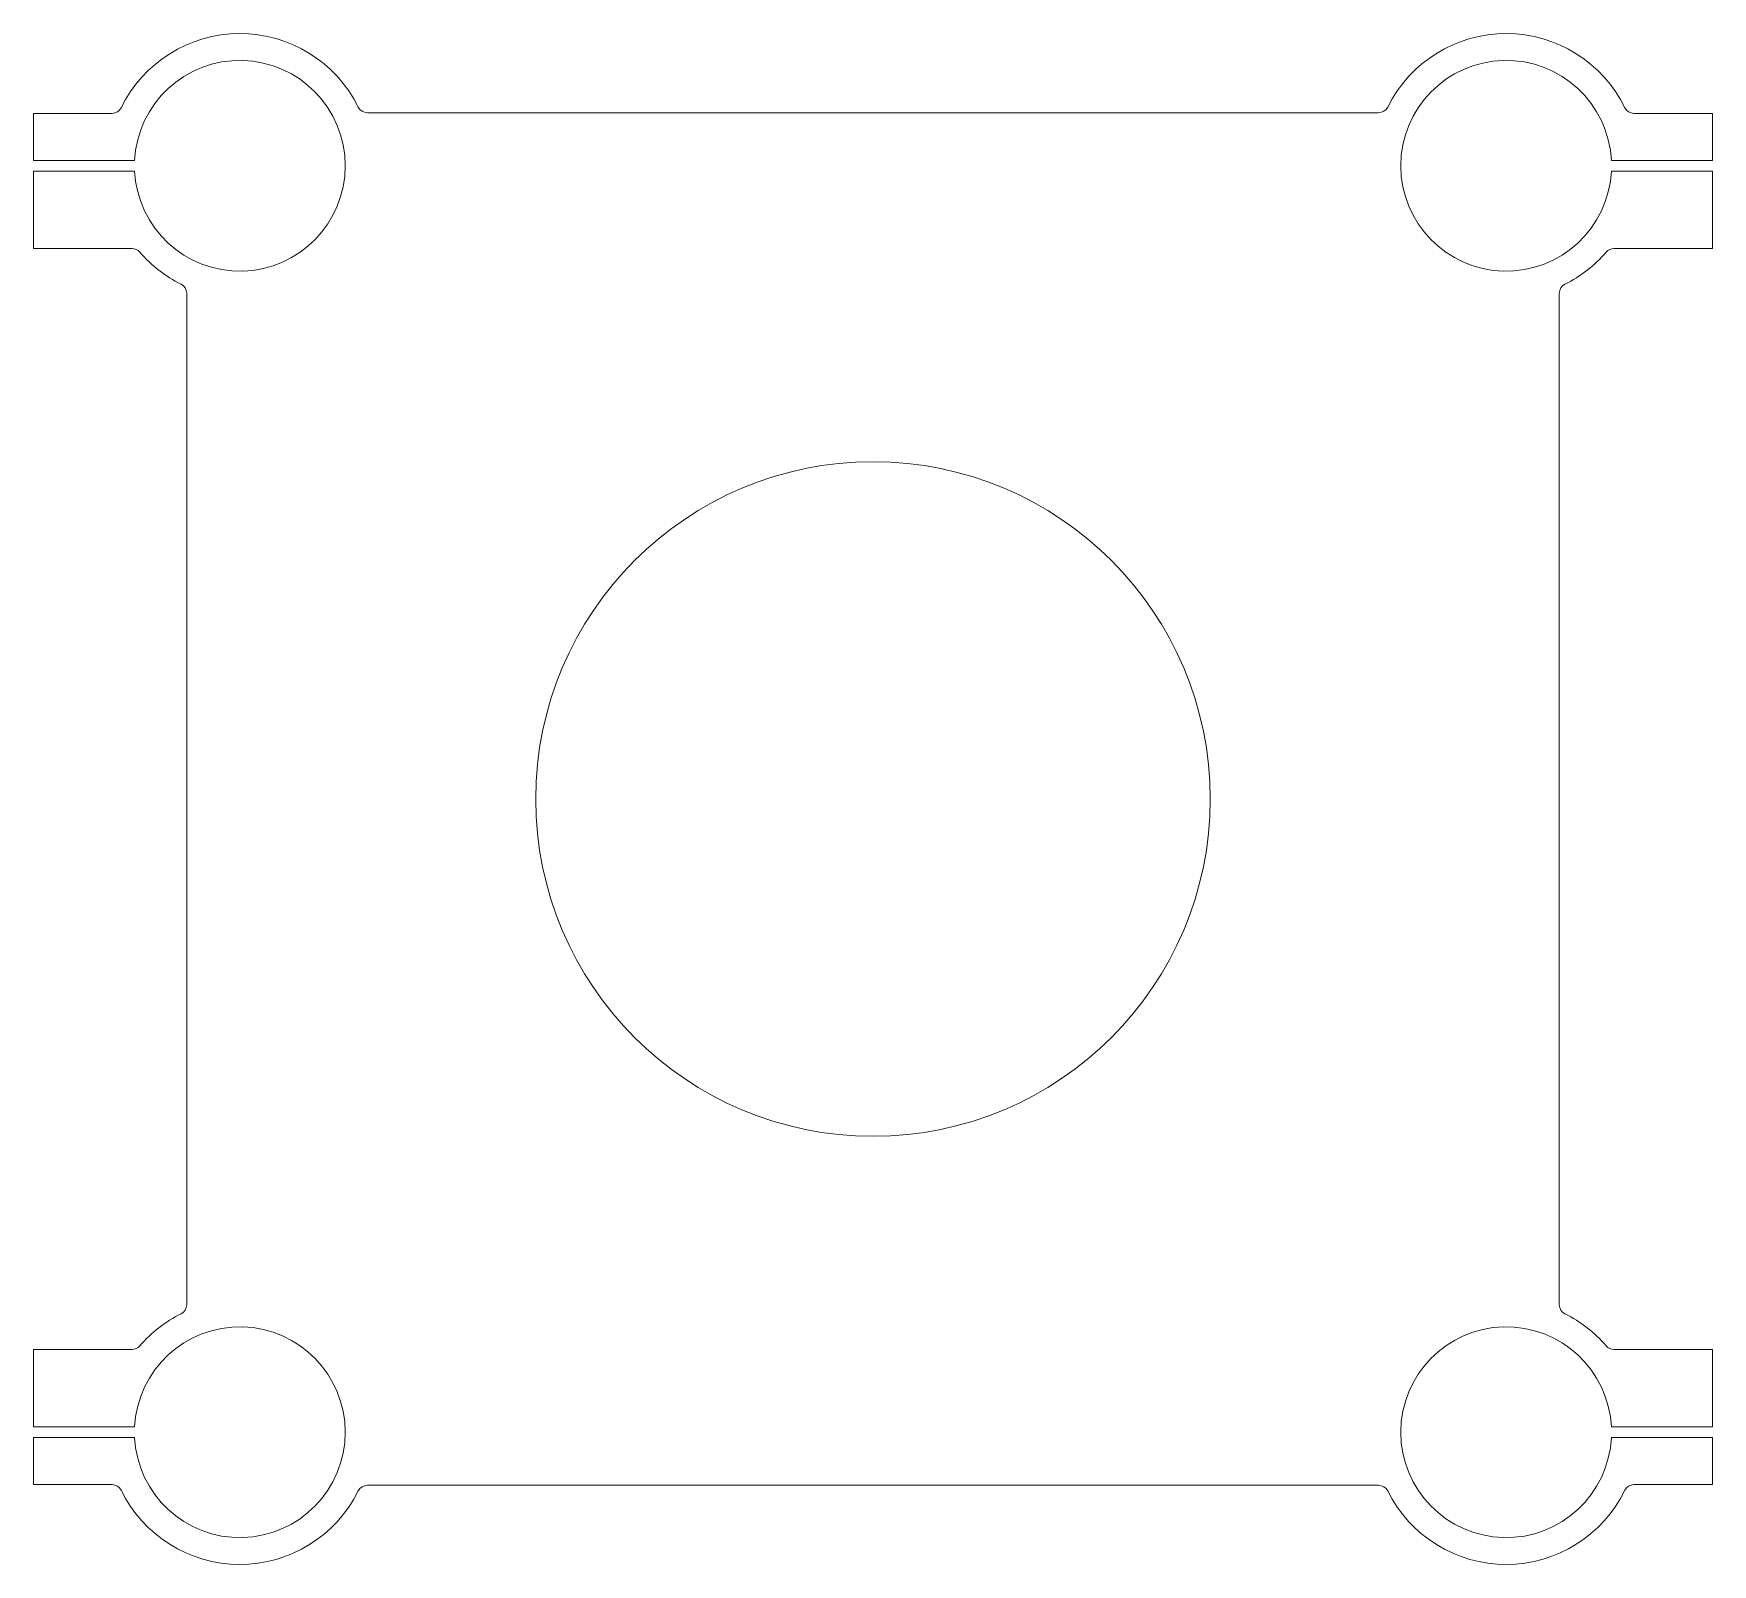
# Model space of a CAD drawing. Header units: inches. Extents: x -2.49 to 2.49, y -2.27 to 2.27.
import ezdxf

# ---------------------------------------------------------------- set-up
doc = ezdxf.new("R2010")
doc.units = ezdxf.units.IN
doc.header["$MEASUREMENT"] = 0

msp = doc.modelspace()

# ---------------------------------------------------------------- linework, layer by layer
at = {"color": 7, "linetype": 'Continuous', "lineweight": 15}
for p, q in [((-2.2565, 2.033), (-2.4891, 2.033)), ((-2.4891, 2.033), (-2.4891, 1.893)), ((1.4994, 2.035), (-1.4994, 2.035)), ((2.4891, 2.033), (2.2565, 2.033)), ((2.4891, 1.893), (2.4891, 2.033)), ((-2.4891, 1.893), (-2.1896, 1.893)), ((2.1896, 1.893), (2.4891, 1.893)), ((-2.4891, 1.862), (-2.4891, 1.632)), ((-2.1896, 1.862), (-2.4891, 1.862)), ((2.4891, 1.862), (2.1896, 1.862)), ((2.4891, 1.632), (2.4891, 1.862)), ((-2.4891, 1.632), (-2.1972, 1.632)), ((2.1972, 1.632), (2.4891, 1.632)), ((-2.035, 1.4994), (-2.035, -1.4994)), ((2.035, -1.4994), (2.035, 1.4994)), ((-2.4891, -1.632), (-2.4891, -1.862)), ((-2.1972, -1.632), (-2.4891, -1.632)), ((2.4891, -1.632), (2.1972, -1.632)), ((2.4891, -1.862), (2.4891, -1.632)), ((-2.4891, -1.862), (-2.1896, -1.862)), ((2.1896, -1.862), (2.4891, -1.862)), ((-2.4891, -1.893), (-2.4891, -2.033)), ((-2.1896, -1.893), (-2.4891, -1.893)), ((2.4891, -1.893), (2.1896, -1.893)), ((2.4891, -2.033), (2.4891, -1.893)), ((-2.4891, -2.033), (-2.2565, -2.033)), ((-1.4994, -2.035), (1.4994, -2.035)), ((2.2565, -2.033), (2.4891, -2.033))]:
    msp.add_line(p, q, dxfattribs=at)
msp.add_circle((0, 0), 1, dxfattribs=at)
for centre, radius, start, end in [((-1.8775, 1.8775), 0.392, 26.3794, 153.9233), ((1.8775, 1.8775), 0.392, 26.0767, 153.6206), ((-1.8775, 1.8775), 0.3125, 182.843, 177.157), ((1.8775, 1.8775), 0.3125, 2.843, 357.157), ((-2.2565, 2.063), 0.03, 270, 333.9233), ((-1.4994, 2.065), 0.03, 206.3794, 270), ((1.4994, 2.065), 0.03, 270, 333.6206), ((2.2565, 2.063), 0.03, 206.0767, 270), ((-2.1972, 1.602), 0.03, 40.7563, 90), ((-1.8775, 1.8775), 0.392, 220.7563, 243.6206), ((1.8775, 1.8775), 0.392, 296.3794, 319.2437), ((2.1972, 1.602), 0.03, 90, 139.2437), ((-2.065, 1.4994), 0.03, 0, 63.6206), ((2.065, 1.4994), 0.03, 116.3794, 180), ((-1.8775, -1.8775), 0.392, 116.3794, 139.2437), ((-2.065, -1.4994), 0.03, 296.3794, 0), ((2.065, -1.4994), 0.03, 180, 243.6206), ((1.8775, -1.8775), 0.392, 40.7563, 63.6206), ((-1.8775, -1.8775), 0.3125, 182.843, 177.157), ((1.8775, -1.8775), 0.3125, 2.843, 357.157), ((-2.1972, -1.602), 0.03, 270, 319.2437), ((2.1972, -1.602), 0.03, 220.7563, 270), ((-2.2565, -2.063), 0.03, 26.0767, 90), ((-1.4994, -2.065), 0.03, 90, 153.6206), ((1.4994, -2.065), 0.03, 26.3794, 90), ((2.2565, -2.063), 0.03, 90, 153.9233), ((-1.8775, -1.8775), 0.392, 206.0767, 333.6206), ((1.8775, -1.8775), 0.392, 206.3794, 333.9233)]:
    msp.add_arc(centre, radius, start, end, dxfattribs=at)

doc.saveas('drawing.dxf')
